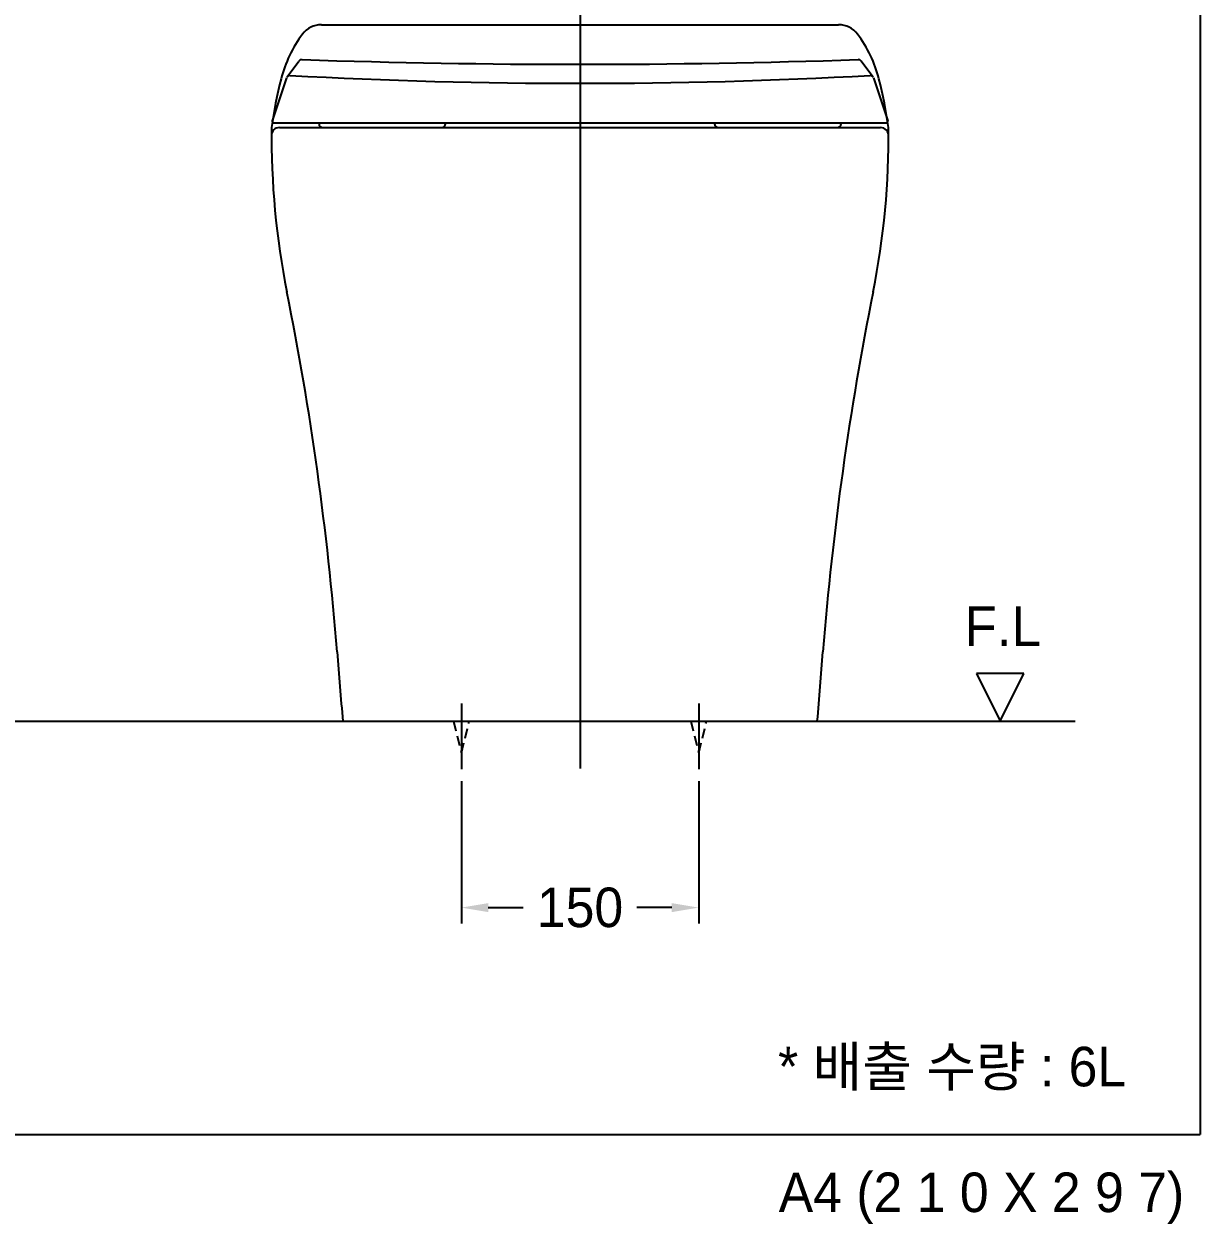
# Model space of a CAD drawing. Header units: millimetres. Extents: x 0 to 3800, y -67 to 2530.
# Drawn here: x 3057 to 3800, y -57 to 702 of the extents above; entities that cross this region are included whole.
import ezdxf
from ezdxf.enums import TextEntityAlignment as Align
from ezdxf.lldxf.tags import DXFTag

# ---------------------------------------------------------------- set-up
doc = ezdxf.new("R2010")
doc.units = ezdxf.units.MM
doc.linetypes.add('DASHED2', pattern=[9.525, 6.35, -3.175])
for name, color, linetype in [('TEXT', 7, 'Continuous'), ('내부선 및 부속', 4, 'Continuous'), ('도각라인', 7, 'Continuous'), ('외형선', 3, 'Continuous'), ('점선', 6, 'DASHED2'), ('중심선', 1, 'DASHED'), ('치수선', 7, 'Continuous')]:
    doc.layers.add(name, color=color, linetype=linetype)
doc.styles.add('____', font='')
doc.styles.add('타이틀', font='H2GTRM.TTF', dxfattribs={"height": 25})
doc.styles.get('____').set_extended_font_data('굴림')
tags = doc.linetypes.add('DASHDOT', pattern=[70, 31, -13, 13, -13]).pattern_tags.tags
tags[10:11] = [DXFTag(74, 4), DXFTag(75, 0), DXFTag(340, '0'), DXFTag(46, 0.0), DXFTag(50, 0.0), DXFTag(44, 0.0), DXFTag(45, 0.0)]
tags[8:9] = [DXFTag(74, 4), DXFTag(75, 0), DXFTag(340, '0'), DXFTag(46, 0.0), DXFTag(50, 0.0), DXFTag(44, 0.0), DXFTag(45, 0.0)]
tags[6:7] = [DXFTag(74, 4), DXFTag(75, 0), DXFTag(340, '0'), DXFTag(46, 0.0), DXFTag(50, 0.0), DXFTag(44, 0.0), DXFTag(45, 0.0)]
tags[4:5] = [DXFTag(74, 4), DXFTag(75, 0), DXFTag(340, '0'), DXFTag(46, 0.0), DXFTag(50, 0.0), DXFTag(44, 0.0), DXFTag(45, 0.0)]
tags = doc.linetypes.add('DASHED', pattern=[25.72, 12.86, -12.86]).pattern_tags.tags
tags[6:7] = [DXFTag(74, 4), DXFTag(75, 0), DXFTag(340, '0'), DXFTag(46, 0.0), DXFTag(50, 0.0), DXFTag(44, 0.0), DXFTag(45, 0.0)]
tags[4:5] = [DXFTag(74, 4), DXFTag(75, 0), DXFTag(340, '0'), DXFTag(46, 0.0), DXFTag(50, 0.0), DXFTag(44, 0.0), DXFTag(45, 0.0)]
doc.dimstyles.new('MSADIM', dxfattribs={"dimtxt": 33, "dimasz": 17, "dimexe": 10, "dimexo": 7.5, "dimgap": 10, "dimtad": 0, "dimtih": 1, "dimtoh": 1, "dimdec": 0, "dimzin": 1, "dimdsep": 46, "dimtxsty": '____', "dimcen": 11.25, "dimadec": 0, "dimazin": 0, "dimtfac": 1, "dimtdec": 0, "dimtix": 1, "dimtmove": 0, "dimatfit": 3, "dimfxl": 1, "dimtolj": 1, "dimtzin": 1, "dimarcsym": 0})

# ---------------------------------------------------------------- blocks, each defined once
blk = doc.blocks.new('*D57')
at = {"layer": '치수선', "color": 0, "linetype": 'Continuous', "lineweight": -2, "transparency": 16777216}
for p, q in [((3333.11, 223.32), (3333.11, 133.36)), ((3483.11, 223.32), (3483.11, 133.36)), ((3350.11, 143.36), (3372.17, 143.36)), ((3466.11, 143.36), (3444.04, 143.36))]:
    blk.add_line(p, q, dxfattribs=at)
at = {"layer": '치수선', "color": 0, "linetype": 'Continuous', "transparency": 16777216}
for points in [[(3350.11, 146.19), (3350.11, 140.52), (3333.11, 143.36)], [(3466.11, 146.19), (3466.11, 140.52), (3483.11, 143.36)]]:
    blk.add_solid(points, dxfattribs=at)
at = {"layer": '치수선', "color": 0, "linetype": 'Continuous', "transparency": 16777216, "insert": (3408.11, 143.36), "char_height": 25, "attachment_point": 5, "style": '____'}
blk.add_mtext('\\A1;150', dxfattribs=at)

msp = doc.modelspace()

# ---------------------------------------------------------------- linework, layer by layer
at = {"layer": '내부선 및 부속'}
for p, q in [((3222.92, 668.34), (3230.32, 678.24)), ((3593.29, 668.34), (3585.89, 678.24)), ((3222.62, 667.77), (3213.54, 640.53)), ((3593.59, 667.77), (3602.67, 640.53)), ((3214.49, 639.22), (3601.72, 639.22))]:
    msp.add_line(p, q, dxfattribs=at)
at = {"layer": '내부선 및 부속', "linetype": 'Continuous'}
for p, q in [((3243.11, 639.22), (3243.11, 638.72)), ((3323.11, 639.22), (3323.11, 638.72)), ((3493.11, 639.22), (3493.11, 638.72)), ((3573.11, 639.22), (3573.11, 638.72)), ((3245.61, 636.22), (3320.61, 636.22)), ((3495.61, 636.22), (3570.61, 636.22))]:
    msp.add_line(p, q, dxfattribs=at)
at = {"layer": '내부선 및 부속'}
for centre, radius, start, end in [((3232.27, 676.68), 2.5, 88.07171, 141.34019), ((3408.11, 5899.22), 5223, 268.07171, 271.92829), ((3583.94, 676.68), 2.5, 38.65981, 91.92829), ((3224.52, 667.14), 2, 86.92919, 161.56505), ((3408.11, 4089.22), 3425, 266.92919, 273.07081), ((3591.69, 667.14), 2, 18.43495, 93.07081), ((3214.49, 640.22), 1, 161.56505, 270), ((3601.72, 640.22), 1, 270, 18.43495)]:
    msp.add_arc(centre, radius, start, end, dxfattribs=at)
at = {"layer": '내부선 및 부속', "linetype": 'Continuous'}
for centre, start, end in [((3245.61, 638.72), 180, 270), ((3320.61, 638.72), 270, 0), ((3495.61, 638.72), 180, 270), ((3570.61, 638.72), 270, 0)]:
    msp.add_arc(centre, 2.5, start, end, dxfattribs=at)
at = {"layer": '도각라인', "color": 7}
for p in [(3800, 2530), (2000, 0)]:
    msp.add_line(p, (3800, 0), dxfattribs=at)
at = {"layer": '외형선'}
for p, q in [((3244.65, 701.22), (3571.56, 701.22)), ((3218.08, 636.22), (3598.14, 636.22)), ((3258.11, 261.22), (3558.11, 261.22))]:
    msp.add_line(p, q, dxfattribs=at)
at = {"layer": '외형선', "linetype": 'Continuous'}
for p, q in [((3688.67, 291.22), (3658.67, 291.22)), ((3658.67, 291.22), (3673.67, 261.22)), ((3673.67, 261.22), (3688.67, 291.22)), ((2232.45, 261.22), (3720.99, 261.22))]:
    msp.add_line(p, q, dxfattribs=at)
at = {"layer": '외형선'}
for centre, radius, start, end in [((3244.65, 686.22), 15, 90, 143.16605), ((3571.56, 686.22), 15, 36.83395, 90), ((3296.67, 647.25), 80, 143.16605, 165.66749), ((3519.54, 647.25), 80, 14.33251, 36.83395), ((3490.45, 597.74), 280, 165.66749, 172.10151), ((3325.76, 597.74), 280, 7.89849, 14.33251), ((3713.08, 630.73), 500, 179.37121, 191.34005), ((3218.08, 631.22), 5, 90, 179.94362), ((3103.14, 630.73), 500, 348.65995, 0.62879), ((3598.14, 631.22), 5, 353.7341, 90), ((1320.71, 150.95), 1940, 4.55407, 11.34005), ((5495.5, 150.95), 1940, 168.65995, 175.44593), ((31749.34, 2574.63), 28585, 184.55407, 184.642081), ((-24933.13, 2574.63), 28585, 355.357919, 355.44593)]:
    msp.add_arc(centre, radius, start, end, dxfattribs=at)
at = {"layer": '점선'}
for p, q in [((3328.11, 261.22), (3333.11, 241.22)), ((3333.11, 241.22), (3338.11, 261.22)), ((3478.11, 261.22), (3483.11, 241.22)), ((3483.11, 241.22), (3488.11, 261.22))]:
    msp.add_line(p, q, dxfattribs=at)
at = {"layer": '중심선', "linetype": 'DASHDOT'}
for p, q in [((3408.11, 1128.03), (3408.11, 231.22)), ((3333.11, 272.32), (3333.11, 230.82)), ((3483.11, 272.32), (3483.11, 230.82))]:
    msp.add_line(p, q, dxfattribs=at)

# ---------------------------------------------------------------- texts
at = {"layer": 'TEXT', "style": '타이틀'}
msp.add_text('* 배출 수량 : 6L', height=25, dxfattribs=at).set_placement((3643.3, 42.93), align=Align.MIDDLE_CENTER)
at = {"layer": 'TEXT', "insert": (3651.16, 333.74), "char_height": 25, "width": 248.9925, "attachment_point": 1, "line_spacing_factor": 0.963855, "style": '타이틀'}
msp.add_mtext('{\\fﾱﾼﾸﾲ|b0|i0|c129|p0;F\\fﾱﾼﾸﾲ|b0|i0|c0|p0;.L}', dxfattribs=at)
at = {"layer": '도각라인', "style": '타이틀'}
msp.add_text('A4 (2 1 0 X 2 9 7)', height=25, dxfattribs=at).set_placement((3790, -36.52), align=Align.MIDDLE_RIGHT)

# ---------------------------------------------------------------- dimensions: what is measured, and where the dimension line sits
at = {"layer": '치수선', "linetype": 'Continuous'}
dim = msp.add_linear_dim(base=(3483.11, 143.36), p1=(3333.11, 230.82), p2=(3483.11, 230.82), dimstyle='MSADIM', override={"dimtxt": 25}, dxfattribs=at)
dim.commit()
dim.dimension.update_dxf_attribs({"geometry": '*D57', "text_midpoint": (3408.11, 143.36)})

doc.saveas('drawing.dxf')
